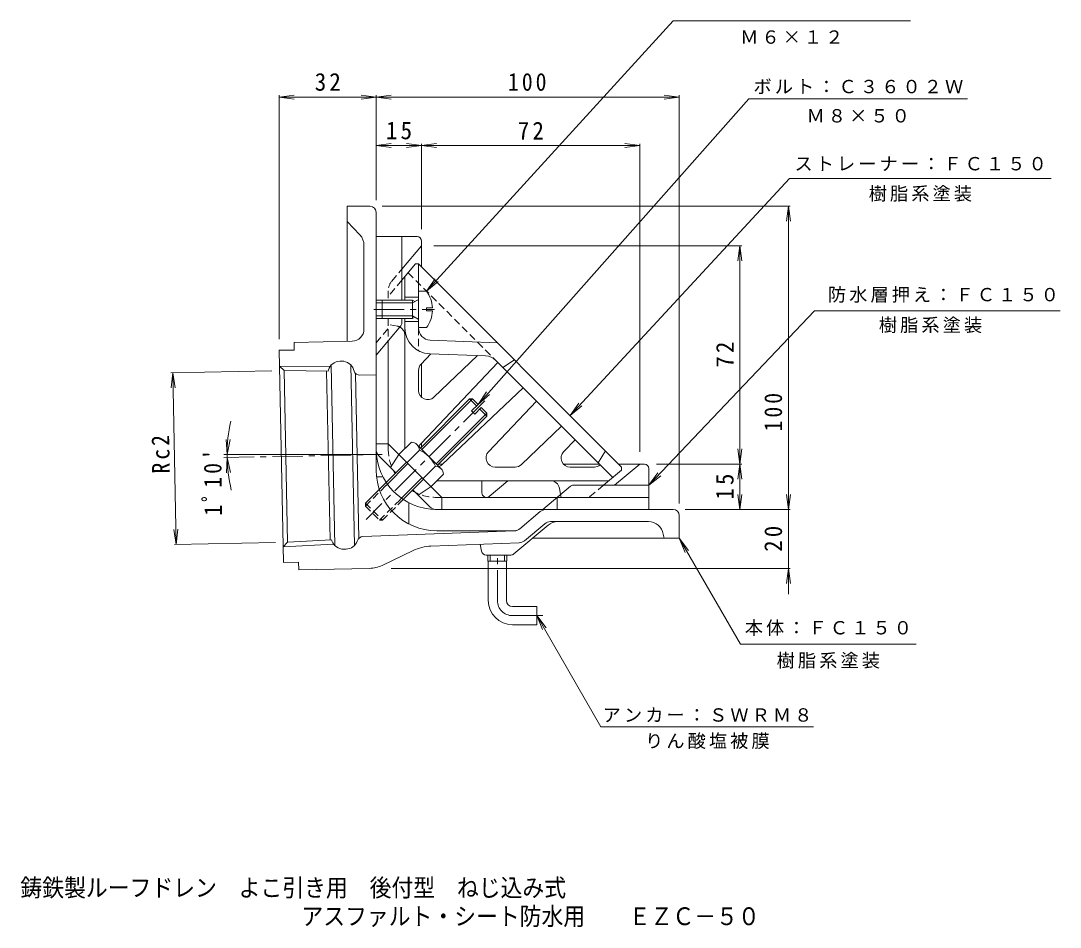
# Model space of a CAD drawing. Units: millimetres, scale not verified. Extents: x -168 to 175, y -274 to 238.
# Drawn here: x -167.8 to 175.1, y -274.3 to 24.6 of the extents above; entities that cross this region are included whole.
import ezdxf
from ezdxf.enums import TextEntityAlignment as Align

# ---------------------------------------------------------------- set-up
doc = ezdxf.new("R2010")
doc.units = ezdxf.units.MM
doc.header["$LTSCALE"] = 2
for name, pattern in [('CHAIN1', [8, 5, -1, 1, -1]), ('DASHED1', [1.8, 1.2, -0.6]), ('DOUBLE_CHAIN1', [8.8, 5, -1, 0.6, -0.6, 0.6, -1])]:
    doc.linetypes.add(name, pattern=pattern)
for name, color, linetype, lineweight in [('0-0_通り芯', 3, 'Continuous', 9), ('0-1_躯体', 2, 'Continuous', 9), ('0-2_仕上', 6, 'Continuous', 9), ('0-E', 7, 'Continuous', 9)]:
    doc.layers.add(name, color=color, linetype=linetype, lineweight=lineweight)
doc.layers.add('F-0_F-0ﾚｲﾔ', color=2, linetype='Continuous')
doc.layers.add('F-5_F-5ﾚｲﾔ', color=2, linetype='Continuous')
doc.styles.add('ＭＳ ゴシック', font='')
doc.styles.get('ＭＳ ゴシック').set_extended_font_data('MS Gothic')

msp = doc.modelspace()

# ---------------------------------------------------------------- linework, layer by layer
at = {"layer": '0-0_通り芯'}
for p, q in [((-52.607, -36.58), (-60.107, -36.58)), ((-60.107, -81.127), (-60.107, -36.58)), ((-50.607, -38.58), (-50.607, -123.58)), ((-55.951, -46.038), (-60.107, -41.58)), ((-54.607, -77.095), (-54.607, -49.448)), ((-58.526, -81.095), (-77.659, -81.484)), ((-77.609, -83.984), (-77.659, -81.484)), ((-82.607, -84.085), (-77.609, -83.984)), ((-64.269, -148.447), (-65.48, -89.016)), ((-61.938, -87.665), (-62.575, -87.678)), ((-57.768, -148.477), (-58.981, -88.884)), ((-80.993, -90.772), (-79.841, -147.324)), ((-80.993, -90.772), (-66.443, -90.93)), ((-65.807, -146.599), (-66.941, -90.925)), ((-66.443, -90.93), (-66.331, -90.551)), ((-57.881, -90.936), (-58.068, -90.383)), ((-56.316, -146.106), (-57.424, -91.685)), ((-55.945, -92.294), (-50.607, -92.186)), ((-50.607, -118.441), (-100.849, -118.441)), ((-48.341, -125.828), (-50.481, -125.828)), ((-39.856, -134.314), (-39.856, -141.313)), ((47.393, -136.58), (-30.607, -136.58)), ((-3.162, -142.919), (3.556, -137.282)), ((6.94, -140.58), (39.22, -140.58)), ((49.393, -138.58), (49.393, -146.08)), ((-54.967, -145.512), (-4.977, -143.619)), ((-5.042, -143.58), (-30.607, -143.58)), ((6.108, -141.75), (-5.189, -151.229)), ((-1.641, -146.865), (5.012, -141.282)), ((-81.288, -148.879), (-79.841, -147.324)), ((-56.778, -146.846), (-56.825, -146.978)), ((0.947, -146.08), (49.393, -146.08)), ((44.139, -144.686), (44.393, -146.08)), ((-81.288, -148.879), (-64.629, -148.019)), ((-60.516, -149.649), (-61.313, -149.665)), ((-38.407, -150.119), (-48.659, -155.018)), ((-32.507, -148.664), (-3.456, -147.564)), ((-15.832, -150.348), (-16.25, -148.049)), ((-76.132, -156.469), (-76.183, -153.969)), ((-6.154, -151.58), (-14.356, -151.58)), ((-13.783, -153.58), (-13.783, -151.58)), ((-13.783, -153.58), (-7.433, -153.58)), ((-13.608, -166.58), (-13.608, -153.58)), ((-12.967, -153.58), (-12.967, -151.58)), ((-8.248, -153.58), (-8.248, -151.58)), ((-7.608, -166.58), (-7.608, -153.58)), ((-7.433, -153.58), (-7.433, -151.58)), ((-52.767, -155.993), (-76.132, -156.469)), ((-5.608, -168.58), (2.392, -168.58)), ((2.392, -168.58), (2.392, -174.58)), ((-5.608, -174.58), (2.392, -174.58))]:
    msp.add_line(p, q, dxfattribs=at)
at = {"layer": '0-0_通り芯', "linetype": 'CHAIN1'}
for p, q in [((-14.735, -100.708), (-53.896, -139.869)), ((-100.828, -119.464), (-48.597, -118.4)), ((-10.608, -166.58), (-10.608, -151.58)), ((-5.607, -171.58), (5.392, -171.58))]:
    msp.add_line(p, q, dxfattribs=at)
at = {"layer": '0-0_通り芯', "color": 2}
for p, q in [((-36.001, -116.316), (-19.789, -100.104)), ((-35.506, -116.811), (-18.799, -100.104)), ((-19.789, -100.104), (-18.799, -100.104)), ((-19.789, -100.104), (-17.491, -102.402)), ((-19.117, -104.028), (-16.996, -101.907)), ((-18.799, -100.104), (-16.996, -101.907)), ((-30.839, -121.478), (-14.132, -104.771)), ((-30.344, -121.973), (-14.132, -105.761)), ((-19.117, -104.028), (-18.056, -105.089)), ((-18.056, -105.089), (-15.935, -102.968)), ((-16.43, -103.463), (-14.132, -105.761)), ((-15.935, -102.968), (-14.132, -104.771)), ((-14.132, -104.771), (-14.132, -105.761)), ((-38.986, -114.352), (-43.072, -118.438)), ((-37.149, -115.168), (-29.196, -123.121)), ((-36.333, -117.005), (-40.419, -121.091)), ((-47.766, -128.081), (-40.597, -120.913)), ((-47.331, -128.637), (-40.102, -121.408)), ((-31.033, -122.305), (-35.119, -126.391)), ((-42.664, -133.304), (-35.435, -126.074)), ((-42.109, -133.738), (-34.94, -126.569)), ((-28.38, -124.959), (-32.466, -129.044))]:
    msp.add_line(p, q, dxfattribs=at)
at = {"layer": '0-0_通り芯', "color": 7}
for p, q in [((-99.793, -118.441), (-100.113, -113.451)), ((-99.793, -118.441), (-98.811, -113.538)), ((-99.783, -119.442), (-100.001, -124.438)), ((-99.783, -119.442), (-98.701, -124.324))]:
    msp.add_line(p, q, dxfattribs=at)
at = {"layer": '0-0_通り芯', "color": 2, "linetype": 'DOUBLE_CHAIN1'}
msp.add_line((-54.154, -134.47), (-47.766, -128.081), dxfattribs=at)
at = {"layer": '0-0_通り芯', "color": 2, "linetype": 'DASHED1'}
for p, q in [((-54.154, -135.46), (-47.331, -128.637)), ((-49.487, -140.127), (-42.664, -133.304)), ((-54.154, -134.47), (-54.154, -135.46)), ((-54.154, -134.47), (-48.497, -140.127)), ((-54.154, -135.46), (-49.487, -140.127)), ((-48.497, -140.126), (-42.109, -133.738)), ((-49.487, -140.127), (-48.497, -140.127))]:
    msp.add_line(p, q, dxfattribs=at)
at = {"layer": '0-0_通り芯'}
for points in [[(-82.607, -84.085), (-81.182, -154.071), (-76.183, -153.969)], [(-80.993, -90.772), (-82.502, -89.277), (-65.822, -89.459)], [(-79.841, -147.324), (-65.31, -146.574), (-65.183, -146.948)]]:
    msp.add_lwpolyline(points, dxfattribs=at)
for centre, radius, start, end in [((-52.607, -38.58), 2, 0, 90), ((-59.607, -49.448), 5, 0, 42.99986), ((-58.607, -77.095), 4, 271.16649, 0), ((-62.493, -91.677), 4, 91.16684, 163.64136), ((-61.857, -91.664), 4, 18.69203, 91.16649), ((-55.986, -90.295), 2, 198.69193, 271.16612), ((-30.607, -116.58), 20, 180, 270), ((-30.607, -123.58), 20, 180, 270), ((5.484, -139.58), 3, 90, 130.00003), ((47.393, -138.58), 2, 0, 90), ((6.94, -143.58), 3, 90, 130.00003), ((9.322, -145.58), 5, 90, 129.99995), ((39.22, -145.58), 5, 10.30489, 90), ((-5.042, -140.58), 3, 270, 310.00003), ((-5.091, -140.621), 3, 272.16797, 310.00018), ((-61.394, -145.666), 4, 198.69226, 271.16684), ((-60.598, -145.65), 4, 271.16684, 340.61086), ((-54.892, -147.51), 2, 92.16795, 160.61086), ((-3.57, -144.566), 3, 272.16844, 310.00018), ((-31.94, -163.653), 15, 92.16815, 115.53932), ((-14.356, -150.08), 1.5, 190.30476, 270), ((-6.154, -150.08), 1.5, 270, 310.00034), ((-52.97, -145.995), 10, 271.1667, 295.53929), ((-5.608, -166.58), 8, 180, 270), ((-5.608, -166.58), 2, 180, 270)]:
    msp.add_arc(centre, radius, start, end, dxfattribs=at)
at = {"layer": '0-0_通り芯', "color": 7}
msp.add_arc((-50.607, -118.441), 49.186, 167.06546, 193.77214, dxfattribs=at)
at = {"layer": '0-0_通り芯', "color": 2}
for centre, radius, start, end in [((-39.129, -117.148), 2.8, 2.92557, 87.07463), ((-40.307, -126.279), 10.089, 23.19786, 66.80214), ((-31.176, -125.101), 2.8, 2.92572, 87.07428)]:
    msp.add_arc(centre, radius, start, end, dxfattribs=at)
at = {"layer": '0-0_通り芯', "linetype": 'CHAIN1'}
msp.add_arc((-5.607, -166.58), 5, 180, 270, dxfattribs=at)
at = {"layer": '0-1_躯体'}
for p, q in [((-37.107, -46.58), (-50.607, -46.58)), ((-42.107, -67.58), (-42.107, -46.58)), ((-42.107, -57.327), (-35.607, -49.58)), ((-35.607, -48.08), (-35.607, -56.58)), ((-48.607, -67.58), (-50.607, -67.58)), ((-48.607, -68.45), (-50.607, -68.45)), ((-48.607, -72.71), (-50.607, -72.71)), ((-48.607, -73.58), (-50.607, -73.58)), ((-42.107, -75.034), (-42.107, -73.58)), ((-42.458, -75.998), (-50.607, -85.71)), ((-46.607, -80.943), (-46.607, -114.902)), ((-35.607, -88.474), (-35.607, -99.586)), ((-46.607, -114.902), (-50.607, -114.902)), ((-35.607, -115.923), (-35.607, -114.615)), ((-49.728, -118.853), (-44.133, -124.448)), ((-45.9, -122.681), (-43.072, -118.438)), ((-29.951, -121.58), (-28.642, -121.58)), ((23.029, -121.58), (11.193, -121.58)), ((36.393, -121.58), (28.05, -128.58)), ((37.893, -121.58), (29.393, -121.58)), ((39.393, -123.08), (39.393, -136.58)), ((-38.476, -130.105), (-32.88, -135.701)), ((-36.708, -131.873), (-32.465, -129.045)), ((-15.717, -127.08), (-15.717, -131.114)), ((-7.162, -127.08), (-13.308, -132.237)), ((13.508, -128.931), (4.393, -136.58)), ((14.473, -128.58), (39.393, -128.58)), ((39.393, -132.58), (-28.93, -132.58)), ((9.16, -132.58), (9.16, -136.58))]:
    msp.add_line(p, q, dxfattribs=at)
at = {"layer": '0-1_躯体', "linetype": 'DASHED1'}
for p, q in [((-45.438, -61.295), (-42.107, -57.327)), ((-46.607, -64.509), (-46.607, -67.58)), ((-46.607, -73.58), (-46.607, -80.943)), ((-50.607, -81.58), (-46.607, -76.813)), ((-46.607, -114.902), (-46.607, -116.58)), ((-28.93, -132.58), (-30.607, -132.58))]:
    msp.add_line(p, q, dxfattribs=at)
at = {"layer": '0-1_躯体'}
msp.add_lwpolyline([(-46.607, -114.902), (-28.93, -132.58), (-28.93, -136.58)], dxfattribs=at)
for centre, radius, start, end in [((-37.107, -48.08), 1.5, 0, 90), ((-43.607, -75.034), 1.5, 319.99997, 0), ((-47.607, -116.732), 3, 177.11079, 224.99966), ((37.893, -123.08), 1.5, 0, 90), ((14.473, -130.08), 1.5, 90, 130.00003), ((-14.25, -131.114), 1.466, 180, 309.99966), ((-30.759, -133.579), 3, 225.00034, 272.88921)]:
    msp.add_arc(centre, radius, start, end, dxfattribs=at)
at = {"layer": '0-1_躯体', "linetype": 'DASHED1'}
for centre, radius, start, end in [((-41.607, -64.509), 5, 140.00005, 180), ((-30.607, -116.58), 16, 180, 210.52126), ((-30.607, -116.58), 16, 239.47624, 270)]:
    msp.add_arc(centre, radius, start, end, dxfattribs=at)
at = {"layer": '0-2_仕上'}
for p, q in [((-37.607, -55.58), (-42.107, -60.943)), ((-36.607, -55.58), (-37.607, -55.58)), ((-36.607, -55.58), (30.393, -122.58)), ((-36.607, -64.58), (-36.607, -55.58)), ((-41.107, -59.751), (-41.107, -67.58)), ((-41.107, -66.58), (-36.607, -66.58)), ((-41.107, -73.58), (-41.107, -116.473)), ((-41.107, -74.58), (-36.607, -74.58)), ((-32.761, -80.728), (-10.608, -81.58)), ((-35.784, -88.66), (-32.538, -85.24)), ((-14.5, -85.934), (-32.934, -85.225)), ((-10.449, -88.103), (-35.771, -114.787)), ((-31.542, -99.526), (-17.113, -85.833)), ((-11.157, -87.395), (27.476, -126.027)), ((-8.84, -89.712), (-4.951, -87.237)), ((-36.607, -90.725), (-36.607, -97.35)), ((-2.13, -96.421), (-28.814, -121.744)), ((-13.554, -117.515), (2.279, -100.831)), ((-2.687, -121.756), (10.598, -109.149)), ((11.252, -117.515), (15.007, -113.559)), ((25.089, -117.277), (22.614, -121.166)), ((-4.752, -122.58), (-11.378, -122.58)), ((21.388, -122.58), (13.429, -122.58)), ((30.393, -122.58), (30.393, -123.58)), ((30.393, -123.58), (24.434, -128.58)), ((26.221, -127.08), (-30.501, -127.08)), ((9.84, -129.543), (10.229, -131.682))]:
    msp.add_line(p, q, dxfattribs=at)
at = {"layer": '0-2_仕上', "linetype": 'DASHED1'}
for p, q in [((-42.107, -60.943), (-46.607, -66.306)), ((-40.055, -58.497), (-11.157, -87.395)), ((-43.571, -76.133), (-46.612, -75.58)), ((-36.607, -76.731), (-36.607, -84.231)), ((24.434, -128.58), (19.667, -132.58)), ((10.229, -131.682), (10.393, -132.58))]:
    msp.add_line(p, q, dxfattribs=at)
at = {"layer": '0-2_仕上', "color": 4}
for p, q in [((-34.007, -64.58), (-36.607, -64.58)), ((-36.607, -64.58), (-36.607, -76.58)), ((-48.607, -67.58), (-48.607, -73.58)), ((-38.607, -67.58), (-48.607, -67.58)), ((-38.607, -68.45), (-48.607, -68.45)), ((-38.607, -68.45), (-36.735, -67.398)), ((-38.607, -67.58), (-37.844, -68.021)), ((-38.607, -67.58), (-38.607, -73.58)), ((-34.007, -71.059), (-34.007, -70.101)), ((-32.019, -70.101), (-34.007, -70.101)), ((-32.019, -71.059), (-34.007, -71.059)), ((-38.607, -72.71), (-48.607, -72.71)), ((-38.607, -73.58), (-48.607, -73.58)), ((-38.607, -72.71), (-36.735, -73.762)), ((-38.607, -73.58), (-37.844, -73.139)), ((-34.007, -76.58), (-36.607, -76.58))]:
    msp.add_line(p, q, dxfattribs=at)
at = {"layer": '0-2_仕上', "color": 4, "linetype": 'CHAIN1'}
msp.add_line((-51.411, -70.58), (-31.295, -70.58), dxfattribs=at)
at = {"layer": '0-2_仕上', "color": 4}
for centre, radius, start, end in [((-42.007, -70.58), 10, 2.74562, 36.86987), ((-36.857, -67.18), 0.25, 299.32918, 0), ((-42.007, -70.58), 10, 323.13013, 357.25438), ((-36.857, -73.98), 0.25, 0, 60.67082)]:
    msp.add_arc(centre, radius, start, end, dxfattribs=at)
at = {"layer": '0-2_仕上', "linetype": 'DASHED1'}
msp.add_arc((-44.107, -79.084), 3, 63.89326, 79.70404, dxfattribs=at)
at = {"layer": '0-2_仕上'}
for centre, radius, start, end in [((-44.107, -79.084), 3, 0, 63.89326), ((-32.607, -76.731), 8.5, 180, 267.79736), ((-32.607, -76.731), 4, 180, 267.79758), ((-33.607, -90.725), 3, 136.49954, 179.99966), ((-14.693, -90.93), 5, 44.99989, 87.79738), ((-33.607, -97.35), 3, 180.00034, 313.49998), ((-33.595, -116.852), 3, 136.50002, 161.15651), ((-11.378, -119.58), 3, 136.50002, 269.99966), ((13.429, -119.58), 3, 136.50002, 270), ((-30.879, -119.568), 3, 288.84221, 313.49998), ((-4.752, -119.58), 3, 270.00034, 313.50046), ((21.388, -119.58), 3, 270, 310.13972), ((6.889, -130.08), 3, 10.3046, 90)]:
    msp.add_arc(centre, radius, start, end, dxfattribs=at)
at = {"layer": '0-E'}
for p, q in [((-34.007, -64.58), (47.334, 24.579)), ((125.647, 24.579), (47.334, 24.579)), ((-82.607, -0.58), (-77.65, 0.073)), ((-82.607, 0.02), (-82.607, -80.351)), ((-50.607, -0.58), (-55.565, 0.073)), ((-50.607, -0.58), (-45.65, 0.073)), ((-50.607, 0.02), (-50.607, -34.58)), ((49.393, -0.58), (44.435, 0.073)), ((49.393, 0.02), (49.393, -134.58)), ((-82.607, -0.58), (-50.607, -0.58)), ((-82.607, -0.58), (-77.65, -1.233)), ((-50.607, -0.58), (-55.565, -1.233)), ((-50.607, -0.58), (49.393, -0.58)), ((-50.607, -0.58), (-45.65, -1.233)), ((-16.996, -101.907), (72.309, -1.169)), ((49.393, -0.58), (44.435, -1.233)), ((144.473, -1.169), (72.309, -1.169)), ((-50.607, -16.58), (-45.65, -15.927)), ((-50.607, -15.98), (-50.607, -34.58)), ((-50.607, -16.58), (-35.607, -16.58)), ((-50.607, -16.58), (-45.65, -17.233)), ((-35.607, -16.58), (-40.565, -15.927)), ((-35.607, -16.58), (-40.565, -17.233)), ((-35.607, -16.58), (-30.65, -15.927)), ((-35.607, -15.98), (-35.607, -44.08)), ((-35.607, -16.58), (36.393, -16.58)), ((-35.607, -16.58), (-30.65, -17.233)), ((36.393, -16.58), (31.435, -15.927)), ((36.393, -16.58), (31.435, -17.233)), ((36.393, -15.98), (36.393, -117.58)), ((13.377, -105.565), (85.76, -27.418)), ((172.032, -27.418), (85.76, -27.418)), ((85.993, -36.58), (-48.607, -36.58)), ((85.393, -36.58), (86.045, -41.537)), ((69.993, -49.58), (-31.607, -49.58)), ((69.393, -49.58), (68.74, -54.537)), ((69.393, -121.58), (69.393, -49.58)), ((69.393, -49.58), (70.045, -54.537)), ((-34.007, -64.58), (-31.148, -60.478)), ((-34.007, -64.58), (-30.184, -61.358)), ((39.393, -128.58), (93.973, -71.015)), ((175.068, -71.015), (93.973, -71.015)), ((-118.297, -91.532), (-84.992, -90.854)), ((-117.697, -91.52), (-118.248, -96.489)), ((-116.545, -148.072), (-117.697, -91.52)), ((-117.697, -91.52), (-116.943, -96.463)), ((-16.996, -101.907), (-14.195, -97.765)), ((-16.996, -101.907), (-13.219, -98.631)), ((13.377, -105.565), (16.267, -101.484)), ((13.377, -105.565), (17.225, -102.371)), ((69.393, -121.58), (68.74, -116.623)), ((69.393, -121.58), (70.045, -116.623)), ((69.993, -121.58), (41.893, -121.58)), ((69.393, -121.58), (68.74, -126.537)), ((69.393, -136.58), (69.393, -121.58)), ((69.393, -121.58), (70.045, -126.537)), ((39.393, -128.58), (42.33, -124.534)), ((39.393, -128.58), (43.277, -125.432)), ((69.393, -136.58), (68.74, -131.623)), ((69.393, -136.58), (70.045, -131.623)), ((85.393, -136.58), (84.74, -131.623)), ((85.393, -136.58), (86.045, -131.623)), ((85.993, -136.58), (51.393, -136.58)), ((-116.545, -148.072), (-117.299, -143.129)), ((-116.545, -148.072), (-115.994, -143.102)), ((-117.145, -148.084), (-83.84, -147.405)), ((49.393, -146.08), (52.436, -150.047)), ((49.393, -146.08), (51.306, -150.7)), ((49.393, -146.08), (69.545, -180.985)), ((85.993, -155.993), (-45.631, -155.993)), ((85.393, -155.993), (84.74, -160.95)), ((85.393, -155.993), (86.045, -160.95)), ((2.392, -171.58), (23.554, -208.232)), ((2.392, -171.58), (5.436, -175.547)), ((2.392, -171.58), (4.306, -176.199)), ((69.545, -180.985), (127.494, -180.985)), ((23.554, -208.232), (93.694, -208.232))]:
    msp.add_line(p, q, dxfattribs=at)
msp.add_lwpolyline([(85.393, -164.514), (85.393, -36.58), (84.74, -41.537)], dxfattribs=at)

# ---------------------------------------------------------------- texts
at = {"layer": '0-0_通り芯', "color": 2, "insert": (-101.366, -138.59), "char_height": 5.865, "attachment_point": 7, "rotation": 90.583, "style": 'ＭＳ ゴシック'}
msp.add_mtext("\\T1.28;\\W0.9;1ﾟ10'", dxfattribs=at)
at = {"layer": '0-E', "char_height": 4.399, "attachment_point": 7, "style": 'ＭＳ ゴシック'}
for s, insert in [('\\T1.17;Ｍ６×１２', (69.49, 16.941)), ('\\T1.17;ボルト：Ｃ３６０２Ｗ', (73.891, 0.432)), ('\\T1.17;Ｍ８×５０', (91.391, -9.017)), ('\\T1.17;ストレーナー：ＦＣ１５０', (87.396, -24.97)), ('\\T1.17;樹脂系塗装', (111.896, -35.089)), ('\\T1.17;防水層押え：ＦＣ１５０', (98.43, -68.404)), ('\\T1.17;樹脂系塗装', (115.239, -78.446)), ('\\T1.17;本体：ＦＣ１５０', (71.019, -178.248)), ('\\T1.17;樹脂系塗装', (81.519, -189.048)), ('\\T1.17;アンカー：ＳＷＲＭ８', (24.124, -206.75)), ('\\T1.17;りん酸塩被膜', (38.124, -215.574))]:
    msp.add_mtext(s, dxfattribs=dict(at, insert=insert))
at = {"layer": '0-E', "color": 2, "char_height": 5.865, "attachment_point": 7, "style": 'ＭＳ ゴシック'}
for s, insert in [('\\T1.27;\\W0.95;32', (-70.857, 1.42)), ('\\T1.27;\\W0.9;100', (-7.107, 1.42)), ('\\T1.27;\\W0.95;15', (-47.357, -14.58)), ('\\T1.27;\\W0.95;72', (-3.857, -14.58))]:
    msp.add_mtext(s, dxfattribs=dict(at, insert=insert))
for s, insert, rotation in [('\\T1.27;\\W0.95;72', (67.393, -89.83), 90), ('\\T1.27;\\W0.9;100', (83.393, -110.836), 90), ('\\T1.27;\\W0.9;Rc2', (-118.547, -124.662), 91.167), ('\\T1.27;\\W0.95;15', (67.393, -133.33), 90), ('\\T1.27;\\W0.95;20', (83.393, -150.536), 90)]:
    msp.add_mtext(s, dxfattribs=dict(at, insert=insert, rotation=rotation))
at = {"layer": 'F-0_F-0ﾚｲﾔ', "style": 'ＭＳ ゴシック', "width": 0.9}
msp.add_text('アスファルト・シート防水用\u3000\u3000ＥＺＣ－５０', height=5.865, dxfattribs=at).set_placement((-75.246, -275.395), align=Align.BOTTOM_LEFT)
at = {"layer": 'F-5_F-5ﾚｲﾔ', "style": 'ＭＳ ゴシック', "width": 0.9}
msp.add_text('鋳鉄製ルーフドレン\u3000よこ引き用\u3000後付型\u3000ねじ込み式', height=5.865, dxfattribs=at).set_placement((-167.952, -265.98), align=Align.BOTTOM_LEFT)

doc.saveas('drawing.dxf')
